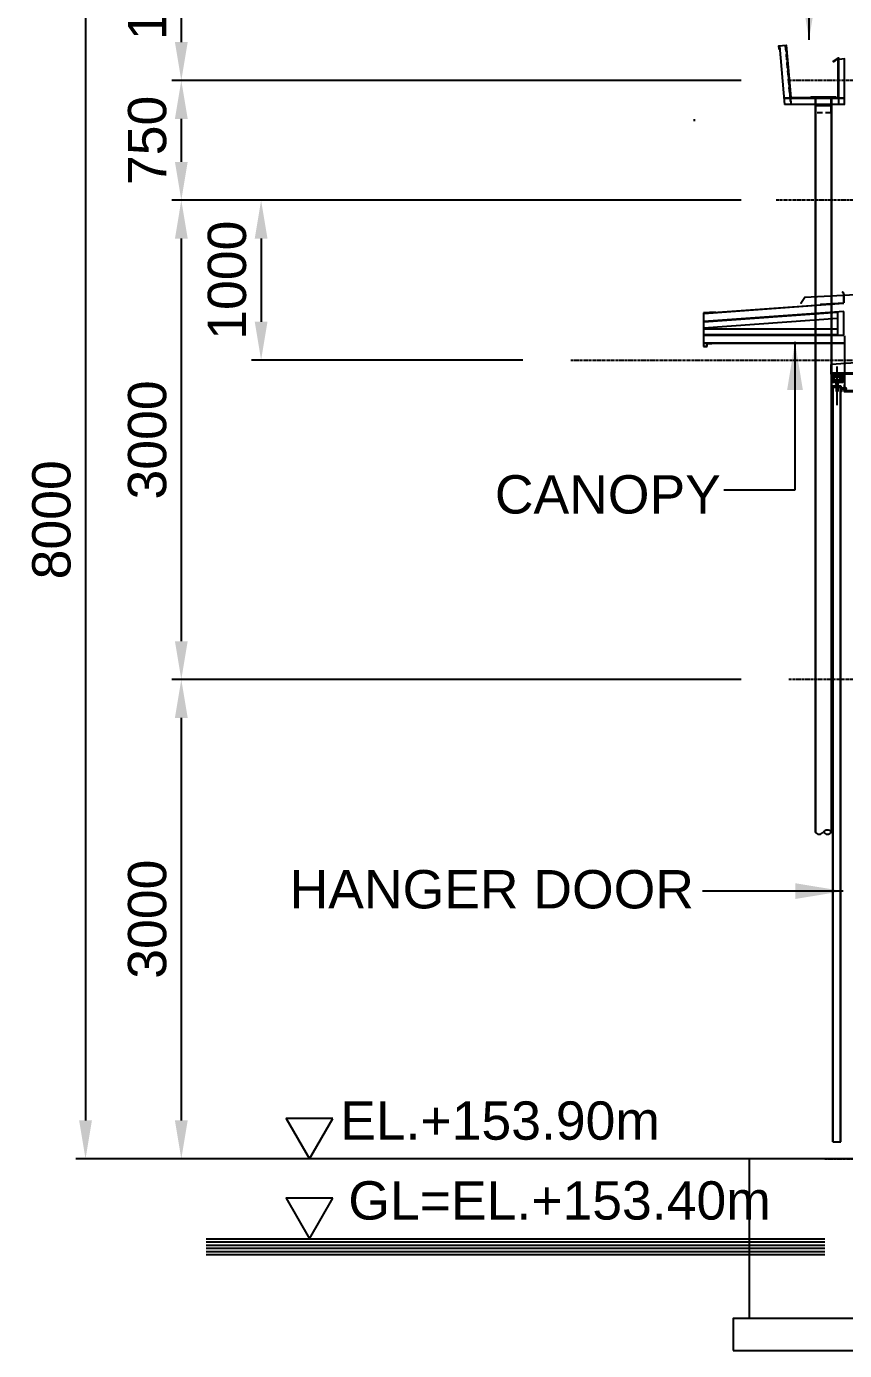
# Model space of a CAD drawing. Header units: millimetres. Extents: x 66027 to 360317, y -114806 to -64032.
# Drawn here: x 307540 to 312665, y -84647 to -76359 of the extents above; entities that cross this region are included whole.
import ezdxf

# ---------------------------------------------------------------- set-up
doc = ezdxf.new("R2010")
doc.units = ezdxf.units.MM
doc.header["$LTSCALE"] = 140
for name, pattern in [('CENTER', [2, 1.25, -0.25, 0.25, -0.25]), ('HIDDEN', [0.375, 0.25, -0.125]), ('LYR CENTER', [43, 40, -1, 1, -1])]:
    doc.linetypes.add(name, pattern=pattern)
doc.layers.get('Defpoints').update_dxf_attribs({"color": 175})
for name, color, linetype in [('2', 2, 'Continuous'), ('4', 4, 'Continuous'), ('AA-ELEV-PCN07', 7, 'Continuous'), ('AA-WAXM-ASMB', 7, 'Continuous'), ('AA-WAXM-FRPR', 251, 'Continuous'), ('AA-XXXX-CNTL', 1, 'LYR CENTER'), ('AS-CLXM-STEL', 2, 'Continuous'), ('BRK', 7, 'Continuous'), ('C_CEN', 1, 'CENTER'), ('C_CONC', 3, 'Continuous'), ('C_TEXT_01', 2, 'Continuous'), ('DIM-SCALE', 7, 'Continuous'), ('GUTT', 3, 'Continuous'), ('HAT', 8, 'Continuous'), ('STL', 3, 'Continuous'), ('Xref_Gypsum_SECTION2$0$fin', 6, 'Continuous'), ('Xref_Gypsum_SECTION2$0$STL', 6, 'Continuous')]:
    doc.layers.add(name, color=color, linetype=linetype)
doc.styles.add('Arial', font='arial.ttf')
doc.styles.add('돋움', font='')
doc.styles.get('돋움').set_extended_font_data('Dotum')
doc.dimstyles.new('일반도면_0050', dxfattribs={"dimtxt": 200, "dimasz": 200, "dimexe": 50, "dimexo": 250, "dimgap": 75, "dimtad": 1, "dimdec": 0, "dimzin": 0, "dimdsep": 46, "dimtxsty": 'Arial', "dimcen": -250, "dimclrd": 7, "dimclre": 7, "dimclrt": 2, "dimadec": 0, "dimazin": 0, "dimtfac": 1, "dimtdec": 0, "dimtix": 1, "dimtmove": 2, "dimatfit": 3, "dimfxl": 1, "dimtolj": 1, "dimtzin": 0, "dimarcsym": 0})
doc.dimstyles.new('일반도면_0080', dxfattribs={"dimtxt": 240, "dimasz": 200, "dimexe": 80, "dimexo": 240, "dimgap": 80, "dimtad": 1, "dimdec": 0, "dimzin": 0, "dimdsep": 46, "dimtxsty": '돋움', "dimcen": -400, "dimclrd": 7, "dimclre": 7, "dimclrt": 2, "dimadec": 8, "dimazin": 0, "dimtfac": 1, "dimtdec": 4, "dimtix": 1, "dimtmove": 2, "dimatfit": 3, "dimfxl": 1, "dimtolj": 1, "dimtzin": 0, "dimarcsym": 0})

# ---------------------------------------------------------------- blocks, each defined once
blk = doc.blocks.new('*D199')
at = {"layer": 'Defpoints', "color": 0}
for p in [(312316.2, -76696.7), (308509.8, -77446.7), (312316.2, -77446.7)]:
    blk.add_point(p, dxfattribs=at)
at = {"layer": 'DIM-SCALE', "color": 7, "lineweight": -2}
for p, q in [((312016.2, -76696.7), (308449.8, -76696.7)), ((308509.8, -76936.7), (308509.8, -77206.7)), ((312016.2, -77446.7), (308449.8, -77446.7))]:
    blk.add_line(p, q, dxfattribs=at)
at = {"layer": 'DIM-SCALE', "color": 7}
for points in [[(308469.8, -76936.7), (308549.8, -76936.7), (308509.8, -76696.7)], [(308469.8, -77206.7), (308549.8, -77206.7), (308509.8, -77446.7)]]:
    blk.add_solid(points, dxfattribs=at)
at = {"layer": 'DIM-SCALE', "color": 2, "insert": (308297.2, -77071.7), "char_height": 240, "attachment_point": 5, "rotation": 90, "style": 'Arial'}
blk.add_mtext('\\A1;750', dxfattribs=at)
blk = doc.blocks.new('*D200')
at = {"layer": 'Defpoints', "color": 0}
for p in [(312316.2, -75446.7), (307909.8, -83446.7), (312541.2, -83446.7)]:
    blk.add_point(p, dxfattribs=at)
at = {"layer": 'DIM-SCALE', "color": 7, "lineweight": -2}
for p, q in [((312016.2, -75446.7), (307849.8, -75446.7)), ((307909.8, -75686.7), (307909.8, -83206.7)), ((312241.2, -83446.7), (307849.8, -83446.7))]:
    blk.add_line(p, q, dxfattribs=at)
at = {"layer": 'DIM-SCALE', "color": 7}
for points in [[(307869.8, -75686.7), (307949.8, -75686.7), (307909.8, -75446.7)], [(307869.8, -83206.7), (307949.8, -83206.7), (307909.8, -83446.7)]]:
    blk.add_solid(points, dxfattribs=at)
at = {"layer": 'DIM-SCALE', "color": 2, "insert": (307697.2, -79446.7), "char_height": 240, "attachment_point": 5, "rotation": 90, "style": 'Arial'}
blk.add_mtext('\\A1;8000', dxfattribs=at)
blk = doc.blocks.new('*D201')
at = {"layer": 'Defpoints', "color": 0}
for p in [(312316.2, -75446.7), (308509.8, -76696.7), (312316.2, -76696.7)]:
    blk.add_point(p, dxfattribs=at)
at = {"layer": 'DIM-SCALE', "color": 7, "lineweight": -2}
for p, q in [((312016.2, -75446.7), (308449.8, -75446.7)), ((308509.8, -75686.7), (308509.8, -76456.7)), ((312016.2, -76696.7), (308449.8, -76696.7))]:
    blk.add_line(p, q, dxfattribs=at)
at = {"layer": 'DIM-SCALE', "color": 7}
for points in [[(308469.8, -75686.7), (308549.8, -75686.7), (308509.8, -75446.7)], [(308469.8, -76456.7), (308549.8, -76456.7), (308509.8, -76696.7)]]:
    blk.add_solid(points, dxfattribs=at)
at = {"layer": 'DIM-SCALE', "color": 2, "insert": (308297.2, -76071.7), "char_height": 240, "attachment_point": 5, "rotation": 90, "style": 'Arial'}
blk.add_mtext('\\A1;1250', dxfattribs=at)
blk = doc.blocks.new('*D202')
at = {"layer": 'Defpoints', "color": 0}
for p in [(312316.2, -80446.7), (308509.8, -83446.7), (310509.8, -83446.7)]:
    blk.add_point(p, dxfattribs=at)
at = {"layer": 'DIM-SCALE', "color": 7, "lineweight": -2}
for p, q in [((312016.2, -80446.7), (308449.8, -80446.7)), ((308509.8, -80686.7), (308509.8, -83206.7)), ((310209.8, -83446.7), (308449.8, -83446.7))]:
    blk.add_line(p, q, dxfattribs=at)
at = {"layer": 'DIM-SCALE', "color": 7}
for points in [[(308469.8, -80686.7), (308549.8, -80686.7), (308509.8, -80446.7)], [(308469.8, -83206.7), (308549.8, -83206.7), (308509.8, -83446.7)]]:
    blk.add_solid(points, dxfattribs=at)
at = {"layer": 'DIM-SCALE', "color": 2, "insert": (308297.2, -81946.7), "char_height": 240, "attachment_point": 5, "rotation": 90, "style": 'Arial'}
blk.add_mtext('\\A1;3000', dxfattribs=at)
blk = doc.blocks.new('*D203')
at = {"layer": 'Defpoints', "color": 0}
for p in [(312316.2, -77446.7), (308509.8, -80446.7), (312316.2, -80446.7)]:
    blk.add_point(p, dxfattribs=at)
at = {"layer": 'DIM-SCALE', "color": 7, "lineweight": -2}
for p, q in [((312016.2, -77446.7), (308449.8, -77446.7)), ((308509.8, -77686.7), (308509.8, -80206.7)), ((312016.2, -80446.7), (308449.8, -80446.7))]:
    blk.add_line(p, q, dxfattribs=at)
at = {"layer": 'DIM-SCALE', "color": 7}
for points in [[(308469.8, -77686.7), (308549.8, -77686.7), (308509.8, -77446.7)], [(308469.8, -80206.7), (308549.8, -80206.7), (308509.8, -80446.7)]]:
    blk.add_solid(points, dxfattribs=at)
at = {"layer": 'DIM-SCALE', "color": 2, "insert": (308297.2, -78946.7), "char_height": 240, "attachment_point": 5, "rotation": 90, "style": 'Arial'}
blk.add_mtext('\\A1;3000', dxfattribs=at)
blk = doc.blocks.new('A$C177933B9')
at = {"layer": 'AA-WAXM-FRPR'}
for p, q in [((0, 5.5), (6, 5.5)), ((0, 0.5), (6, 0.5)), ((2, 5.5), (2, 0.5)), ((4, 5.5), (4, 0.5))]:
    blk.add_line(p, q, dxfattribs=at)
for centre, start, end in [((3, 5.5), 360, 180), ((3, 0.5), 180, 360)]:
    blk.add_arc(centre, 3, start, end, dxfattribs=at)
blk = doc.blocks.new('A$C1BCC66B4')
for p, q in [((45.1, 2447.1), (95.1, 2447.1)), ((45.1, 2187.6), (45.1, 2447.1)), ((95.1, 2187.6), (95.1, 2447.1)), ((45.1, -2276), (45.1, 2380)), ((95.1, -2276), (95.1, 2380)), ((45.1, -2276), (95.1, -2276))]:
    blk.add_line(p, q)
at = {"color": 8}
for p, q in [((46.7, 2187.6), (46.7, 2447.1)), ((93.5, 2187.6), (93.5, 2447.1)), ((46.7, -2276), (46.7, 2380)), ((93.5, -2276), (93.5, 2380))]:
    blk.add_line(p, q, dxfattribs=at)
at = {"layer": '4'}
for p, q in [((920.1, 2652.3), (35.1, 2590)), ((920.1, 2652.3), (920.1, 2530)), ((35.1, 2537.5), (35.1, 2590)), ((90, 2510.5), (53.3, 2510.5)), ((90, 2493.8), (53.3, 2493.8))]:
    blk.add_line(p, q, dxfattribs=at)
for points in [[(920.1, 2530), (35.1, 2530), (35.1, 2537.5), (920.1, 2537.5)], [(41.1, 2510.5), (40, 2510.5), (40, 2493.8), (41.1, 2493.8)], [(102.2, 2510.5), (103.3, 2510.5), (103.3, 2493.8), (102.2, 2493.8)]]:
    blk.add_lwpolyline(points, dxfattribs=at)
for points in [[(42, 2512.1), (41.1, 2512.1), (41.1, 2492.1), (42, 2492.1)], [(101.3, 2512.1), (102.2, 2512.1), (102.2, 2492.1), (101.3, 2492.1)]]:
    blk.add_lwpolyline(points, close=True, dxfattribs=at)
for points in [[(42, 2483.5, 0.414214), (44, 2481.5), (51.3, 2481.5, 0.414214), (53.3, 2483.5), (53.3, 2520.8, 0.414214), (51.3, 2522.8), (44, 2522.8, 0.414214), (42, 2520.8)], [(90, 2520.8), (90, 2483.5, 0.414214), (92, 2481.5), (99.3, 2481.5, 0.414214), (101.3, 2483.5), (101.3, 2520.8, 0.414214), (99.3, 2522.8), (92, 2522.8, 0.414214)], [(90.2, 2449.4), (90.2, 2448.8), (86.9, 2448.8), (86.9, 2449.4), (79, 2449.4), (79, 2448.8), (75.7, 2448.8), (75.7, 2449.4), (67.8, 2449.4), (67.8, 2448.8), (64.5, 2448.8), (64.5, 2449.4), (56.6, 2449.4), (56.6, 2448.8), (53.3, 2448.8), (53.3, 2449.4), (44.7, 2449.4, 0.414214), (44.1, 2448.8), (44.1, 2439.9), (44.4, 2439.6), (44.1, 2439.2), (44.1, 2434.8, 1), (45.1, 2434.8), (45.1, 2447.1, -0.414214), (45.4, 2447.5), (48, 2447.5), (48, 2448.1), (52, 2448.1), (52, 2447.5), (57.9, 2447.5), (57.9, 2448.1), (63.2, 2448.1), (63.2, 2447.5), (69.1, 2447.5), (69.1, 2448.1), (74.4, 2448.1), (74.4, 2447.5), (80.3, 2447.5), (80.3, 2448.1), (85.6, 2448.1), (85.6, 2447.5), (91.5, 2447.5), (91.5, 2448.1), (94.8, 2448.1), (94.8, 2447.5), (97.8, 2447.5, -0.414214), (99.5, 2445.8), (99.5, 2439.9), (95.2, 2439.9), (95.2, 2438.9), (96.1, 2436.9), (96.7, 2437.2), (95.9, 2438.9), (99.5, 2438.9), (99.5, 2434.9), (95.2, 2434.9), (95.2, 2433.9), (96.5, 2420.8), (95.2, 2420.8), (95.2, 2419.8), (98.8, 2419.8, 0.414214), (100.4, 2421.4), (100.4, 2425.7), (99.5, 2425.7), (99.5, 2421.4, -0.414214), (98.8, 2420.8), (97.5, 2420.8), (96.2, 2433.9), (99.5, 2433.9), (99.5, 2429), (100.4, 2429), (100.4, 2436.6), (100.1, 2436.9), (100.4, 2437.2), (100.4, 2446.8, 0.414214), (97.8, 2449.4)]]:
    blk.add_lwpolyline(points, format="xyb", close=True, dxfattribs=at)
at = {"layer": 'AA-ELEV-PCN07', "linetype": 'ByBlock', "ltscale": 0.5}
for p, q in [((120.1, 2424), (120.1, 2768.9)), ((270.1, 2424), (270.1, 2768.9)), ((270.1, 2424), (120.1, 2424))]:
    blk.add_line(p, q, dxfattribs=at)
at = {"layer": 'AA-WAXM-ASMB', "color": 3}
blk.add_lwpolyline([(118, 2451.3), (118, 2461), (117.1, 2461), (117.1, 2421), (270.1, 2421), (270.1, 2422), (260.4, 2422)], dxfattribs=at)
at = {"layer": 'AA-XXXX-CNTL'}
blk.add_line((70.1, 2576.3), (70.1, 2335.7), dxfattribs=at)
at = {"layer": 'BRK'}
for p, q in [((64.3, 2512.5), (64.3, 2519.7)), ((64.3, 2491.8), (64.3, 2484.6)), ((77.9, 2520.8), (65.4, 2520.8)), ((66.6, 2512.5), (66.6, 2519.6)), ((66.6, 2491.8), (66.6, 2484.7)), ((76.7, 2512.5), (76.7, 2519.6)), ((76.7, 2491.8), (76.7, 2484.7)), ((79, 2512.5), (79, 2519.7)), ((79, 2491.8), (79, 2484.6)), ((64.3, 2476.5), (64.3, 2470.8)), ((64.3, 2455.5), (64.3, 2462.7)), ((77.9, 2483.5), (65.4, 2483.5)), ((77.9, 2477.6), (65.4, 2477.6)), ((77.9, 2469.6), (65.4, 2469.6)), ((77.9, 2463.8), (65.4, 2463.8)), ((66.3, 2483.5), (66.3, 2477.6)), ((66.3, 2469.6), (66.3, 2463.8)), ((66.6, 2476.4), (66.6, 2470.8)), ((66.6, 2455.5), (66.6, 2462.6)), ((67, 2483.5), (67, 2477.6)), ((67, 2469.6), (67, 2463.8)), ((76.3, 2483.5), (76.3, 2477.6)), ((76.3, 2469.6), (76.3, 2463.8)), ((76.7, 2476.4), (76.7, 2470.8)), ((76.7, 2455.5), (76.7, 2462.6)), ((77, 2483.5), (77, 2477.6)), ((77, 2469.6), (77, 2463.8)), ((79, 2476.5), (79, 2470.8)), ((79, 2455.5), (79, 2462.7))]:
    blk.add_line(p, q, dxfattribs=at)
at = {"layer": 'BRK', "linetype": 'HIDDEN'}
for p, q in [((66.6, 2455.5), (66.6, 2418.8)), ((66.6, 2418.8), (76.7, 2418.8)), ((76.7, 2455.5), (76.7, 2418.8))]:
    blk.add_line(p, q, dxfattribs=at)
at = {"layer": 'BRK'}
for points in [[(81.7, 2512.5), (81.7, 2510.5), (81.7, 2512.5), (61.5, 2512.5), (61.5, 2510.5), (61.5, 2512.5)], [(81.7, 2491.8), (81.7, 2493.8), (81.7, 2491.8), (61.5, 2491.8), (61.5, 2493.8), (61.5, 2491.8)]]:
    blk.add_lwpolyline(points, dxfattribs=at)
blk.add_lwpolyline([(95.7, 2455.5), (95.7, 2449.5), (47.7, 2449.5), (47.7, 2455.5)], close=True, dxfattribs=at)
for centre, start, end in [((65.7, 2519.5), 99.93061, 172.22318), ((65.3, 2519.5), 5.15153, 80.06939), ((68, 2519.5), 99.93061, 174.84847), ((75.4, 2519.5), 5.15153, 80.06939), ((78, 2519.5), 99.93061, 174.84847), ((77.7, 2519.5), 7.77682, 80.06939), ((65.7, 2484.8), 187.77682, 260.06939), ((65.7, 2476.3), 99.93061, 172.22318), ((65.7, 2471), 187.77682, 260.06939), ((65.7, 2462.5), 99.93061, 172.22318), ((65.3, 2484.8), 279.93061, 354.84847), ((65.3, 2476.3), 5.15153, 80.06939), ((65.3, 2471), 279.93061, 354.84847), ((65.3, 2462.5), 5.15153, 80.06939), ((68, 2484.8), 185.15153, 260.06939), ((68, 2476.3), 99.93061, 174.84847), ((68, 2471), 185.15153, 260.06939), ((68, 2462.5), 99.93061, 174.84847), ((75.4, 2484.8), 279.93061, 354.84847), ((75.4, 2476.3), 5.15153, 80.06939), ((75.4, 2471), 279.93061, 354.84847), ((75.4, 2462.5), 5.15153, 80.06939), ((78, 2484.8), 185.15153, 260.06939), ((78, 2476.3), 99.93061, 174.84847), ((78, 2471), 185.15153, 260.06939), ((78, 2462.5), 99.93061, 174.84847), ((77.7, 2484.8), 279.93061, 352.22318), ((77.7, 2476.3), 7.77682, 80.06939), ((77.7, 2471), 279.93061, 352.22318), ((77.7, 2462.5), 7.77682, 80.06939)]:
    blk.add_arc(centre, 1.34, start, end, dxfattribs=at)
at = {"layer": 'STL'}
blk.add_lwpolyline([(36.3, 2479.3), (55, 2479.3, 0.414214), (56.3, 2480.7), (56.3, 2486), (54.2, 2486), (54.2, 2482.8, -0.414214), (52.9, 2481.5), (38.5, 2481.5, -0.414214), (37.1, 2482.8), (37.1, 2526.5, -0.414214), (38.5, 2527.9), (104.9, 2527.9, -0.414214), (106.2, 2526.5), (106.2, 2482.8, -0.414214), (104.9, 2481.5), (90.5, 2481.5, -0.414214), (89.1, 2482.8), (89.1, 2486), (87, 2486), (87, 2480.7, 0.414214), (88.3, 2479.3), (107, 2479.3, 0.414214), (108.3, 2480.7), (108.3, 2528.7, 0.414214), (107, 2530), (36.3, 2530, 0.414214), (35, 2528.7), (35, 2480.7, 0.414214)], format="xyb", close=True, dxfattribs=at)
at = {"layer": 'AS-CLXM-STEL', "color": 0, "xscale": 2, "yscale": 2, "zscale": 2, "rotation": 90}
blk.add_blockref('A$C177933B9', (125.8, 2430.9), dxfattribs=at)
blk = doc.blocks.new('Xref_Gypsum_SECTION2$0$HF')
for p, q in [((72.3, 38.4), (-1, 34.5)), ((-1, 34.5), (-1, -176.2)), ((0, 33.6), (72.3, 37.4)), ((0, -175.2), (0, 33.6)), ((60.1, 35.8), (60, 36.8)), ((60.1, 35.8), (72.3, 36.4)), ((20, -155.2), (20, -175.2)), ((51, -155.2), (20, -155.2)), ((21, -176.2), (21, -156.2)), ((21, -156.2), (51, -156.2)), ((36, -155.2), (36, -154.2)), ((51, -154.2), (36, -154.2)), ((-1, -176.2), (21, -176.2)), ((20, -175.2), (0, -175.2))]:
    blk.add_line(p, q)
for centre, start, end in [((72.3, 37.4), 268.01996, 91.98004), ((51, -155.2), 270, 90)]:
    blk.add_arc(centre, 1, start, end)
blk = doc.blocks.new('Xref_Gypsum_SECTION2$0$FG')
for p, q in [((-143.7, -6.4), (0, 1.2)), ((-143.6, -7.4), (0.9, 0.2)), ((-8.5, 66), (0, 57.5)), ((1, 57.9), (-7.8, 66.7)), ((0, 60.3), (-7.1, 67.4)), ((0, 60.3), (-0.7, 59.6)), ((0, 57.5), (0, 1.2)), ((1, 0.2), (1, 57.9)), ((-143.5, -8.4), (-134, -7.9)), ((-134, -7.9), (-134.1, -6.9))]:
    blk.add_line(p, q)
for centre, start, end in [((-7.8, 66.7), 45, 225), ((-143.6, -7.4), 93.01279, 273.01279)]:
    blk.add_arc(centre, 1, start, end)
blk = doc.blocks.new('A$C66BA5C82')
at = {"layer": 'Xref_Gypsum_SECTION2$0$fin', "color": 4}
for p, q in [((74, 233), (953, 296.1)), ((74, 232), (953, 295.1)), ((74, 182.8), (953, 246)), ((74, 181.8), (953, 244.9)), ((74, 96.1), (953, 96.1)), ((74, 95.1), (953, 95.1)), ((74, 47.1), (953, 47.1)), ((74, 46.1), (953, 46.1))]:
    blk.add_line(p, q, dxfattribs=at)
at = {"layer": 'Xref_Gypsum_SECTION2$0$STL'}
for p, q in [((74, 178.8), (913, 239.8)), ((74, 141.7), (913, 202.8)), ((913, 242.8), (913, 96.1)), ((950, 244.3), (950, 96.1)), ((74, 136.1), (913, 136.1)), ((74, 99.1), (913, 99.1))]:
    blk.add_line(p, q, dxfattribs=at)
at = {"layer": 'Xref_Gypsum_SECTION2$0$STL', "extrusion": (0, 0, -1), "xscale": -1, "zscale": -1}
for name, p in [('Xref_Gypsum_SECTION2$0$FG', (-952, 296.9)), ('Xref_Gypsum_SECTION2$0$HF', (-74, 200.4))]:
    blk.add_blockref(name, p, dxfattribs=at)
blk = doc.blocks.new('*D204')
at = {"layer": 'Defpoints', "color": 0}
for p in [(312316.2, -77446.7), (309009.8, -78446.7), (310949.8, -78446.7)]:
    blk.add_point(p, dxfattribs=at)
at = {"layer": 'DIM-SCALE', "color": 7, "lineweight": -2}
for p, q in [((312016.2, -77446.7), (308949.8, -77446.7)), ((309009.8, -77686.7), (309009.8, -78206.7)), ((310649.8, -78446.7), (308949.8, -78446.7))]:
    blk.add_line(p, q, dxfattribs=at)
at = {"layer": 'DIM-SCALE', "color": 7}
for points in [[(308969.8, -77686.7), (309049.8, -77686.7), (309009.8, -77446.7)], [(308969.8, -78206.7), (309049.8, -78206.7), (309009.8, -78446.7)]]:
    blk.add_solid(points, dxfattribs=at)
at = {"layer": 'DIM-SCALE', "color": 2, "insert": (308797.2, -77946.7), "char_height": 240, "attachment_point": 5, "rotation": 90, "style": 'Arial'}
blk.add_mtext('\\A1;1000', dxfattribs=at)

msp = doc.modelspace()

# ---------------------------------------------------------------- linework, layer by layer
at = {"color": 2}
for p, q in [((308665.6, -83946.7), (312541.2, -83946.7)), ((308665.6, -83966.7), (312541.2, -83966.7)), ((308665.6, -83986.7), (312541.2, -83986.7)), ((308665.6, -84006.7), (312541.2, -84006.7)), ((308665.6, -84026.7), (312541.2, -84026.7)), ((308665.6, -84046.7), (312541.2, -84046.7))]:
    msp.add_line(p, q, dxfattribs=at)
at = {"color": 1}
for points in [[(309459, -83193.3), (309166.3, -83193.3), (309312.7, -83446.7)], [(309459, -83693.3), (309166.3, -83693.3), (309312.7, -83946.7)]]:
    msp.add_lwpolyline(points, close=True, dxfattribs=at)
at = {"layer": '2', "color": 8}
for p, q in [((312479.7, -76809.8), (312479.7, -81401.6)), ((312481.7, -76809.8), (312481.7, -81404)), ((312483.7, -76803.3), (312483.7, -76855.4)), ((312579.7, -76803.3), (312579.7, -76855.4)), ((312581.7, -76809.8), (312581.7, -81399.2)), ((312583.7, -76809.8), (312583.7, -81401.6)), ((312583.7, -76855.4), (312479.7, -76855.4))]:
    msp.add_line(p, q, dxfattribs=at)
msp.add_lwpolyline([(312609.7, -76803.3), (312609.7, -76800.3), (312453.7, -76800.3), (312453.7, -76803.3)], dxfattribs=at)
at = {"layer": '2', "color": 8, "linetype": 'HIDDEN'}
msp.add_lwpolyline([(312579.7, -76855.4), (312579.7, -76899.7), (312483.7, -76899.7), (312483.7, -76855.4)], dxfattribs=at)
at = {"layer": '2', "color": 8}
for centre, start, end in [((312557.7, -81421.1), 36.8699, 143.1301), ((312505.7, -81382.1), 216.8699, 323.1301), ((312557.7, -81382.1), 216.8699, 323.1301)]:
    msp.add_arc(centre, 32.5, start, end, dxfattribs=at)
at = {"layer": 'AA-ELEV-PCN07', "linetype": 'ByBlock', "ltscale": 0.5}
msp.add_line((312781.2, -78534.3), (312661.2, -78534.3), dxfattribs=at)
at = {"layer": 'AA-WAXM-ASMB'}
msp.add_lwpolyline([(312397.5, -78084.5), (312393.1, -78091.1), (312391, -78089.7), (312416.2, -78052.4), (312816.2, -78032.4), (312816.2, -76690.9)], dxfattribs=at)
at = {"layer": 'BRK', "color": 8}
for p, q in [((312256.8, -76482.7), (312288.6, -76846.3)), ((312296.7, -76479.2), (312325.3, -76806.3)), ((312628.2, -76562.5), (312666.2, -76558.7)), ((312628.2, -76806.3), (312628.2, -76562.5)), ((312663.2, -76559), (312663.2, -76846.3)), ((312663.2, -76806.3), (312285.1, -76806.3)), ((312663.2, -76809.3), (312285.4, -76809.3)), ((312666.2, -76846.3), (312288.6, -76846.3))]:
    msp.add_line(p, q, dxfattribs=at)
at = {"layer": 'BRK', "color": 8, "linetype": 'HIDDEN'}
for p, q in [((312293.7, -76479.5), (312325.8, -76846.6)), ((312325.3, -76806.3), (312328.8, -76846.3)), ((312628.2, -76846.3), (312628.2, -76806.3))]:
    msp.add_line(p, q, dxfattribs=at)
at = {"layer": 'C_CEN', "color": 1, "ltscale": 0.1}
for p, q in [((328316.2, -76696.7), (312316.2, -76696.7)), ((328236.2, -77446.7), (312236.2, -77446.7)), ((310949.8, -78446.7), (313884, -78446.7)), ((328316.2, -80446.7), (312316.2, -80446.7)), ((312541.2, -83446.7), (331194.4, -83446.7))]:
    msp.add_line(p, q, dxfattribs=at)
at = {"layer": 'C_CONC', "color": 8}
for p, q in [((327816.2, -83446.7), (312066.2, -83446.7)), ((312066.2, -83446.7), (312066.2, -84446.7)), ((328566.2, -84446.7), (312066.2, -84446.7))]:
    msp.add_line(p, q, dxfattribs=at)
at = {"layer": 'C_CONC', "color": 8, "ltscale": 0.1}
msp.add_lwpolyline([(311966.2, -84646.7), (328666.1, -84646.7), (328666.1, -84446.7), (311966.2, -84446.7), (311966.2, -84646.7)], dxfattribs=at)
at = {"layer": 'GUTT', "color": 4}
msp.add_lwpolyline([(312256.8, -76499.7), (312255.3, -76499.9), (312253.6, -76480), (312299.4, -76475.9), (312328, -76803.3), (312625.2, -76803.3), (312625.2, -76557.7), (312594.8, -76579), (312593.9, -76577.8), (312626.7, -76554.8), (312626.7, -76804.8), (312326.7, -76804.8), (312298, -76477.6), (312255.2, -76481.3)], close=True, dxfattribs=at)
at = {"layer": 'HAT'}
msp.add_lwpolyline([(311725.4, -76950.6), (311724.4, -76941), (311725.4, -76939.3)], dxfattribs=at)

# ---------------------------------------------------------------- block references
msp.add_blockref('A$C66BA5C82', (311708.2, -78386.5))
at = {"layer": 'AA-WAXM-ASMB'}
msp.add_blockref('A$C1BCC66B4', (312546.1, -81064.3), dxfattribs=at)

# ---------------------------------------------------------------- texts
at = {"layer": 'C_TEXT_01', "style": 'Arial'}
for s, p in [('CANOPY', (310474.1, -79407.4)), ('HANGER DOOR', (309188.1, -81879.2)), ('EL.+153.90m', (309504.7, -83327.2)), ('GL=EL.+153.40m', (309556, -83827.2))]:
    msp.add_text(s, height=240, dxfattribs=at).set_placement(p)

# ---------------------------------------------------------------- dimensions: what is measured, and where the dimension line sits
at = {"layer": 'DIM-SCALE'}
for base, p1, p2, angle, picture, middle in [((307909.8, -83446.7), (312316.2, -75446.7), (312541.2, -83446.7), 270, '*D200', (307697.2, -79446.7)), ((308509.8, -76696.7), (312316.2, -75446.7), (312316.2, -76696.7), 90, '*D201', (308297.2, -76071.7)), ((308509.8, -77446.7), (312316.2, -76696.7), (312316.2, -77446.7), 90, '*D199', (308297.2, -77071.7)), ((308509.8, -80446.7), (312316.2, -77446.7), (312316.2, -80446.7), 90, '*D203', (308297.2, -78946.7)), ((309009.8, -78446.7), (312316.2, -77446.7), (310949.8, -78446.7), 90, '*D204', (308797.2, -77946.7)), ((308509.8, -83446.7), (312316.2, -80446.7), (310509.8, -83446.7), 90, '*D202', (308297.2, -81946.7))]:
    dim = msp.add_linear_dim(base=base, p1=p1, p2=p2, angle=angle, dimstyle='일반도면_0050', override={"dimscale": 1.2}, dxfattribs=at)
    dim.commit()
    dim.dimension.update_dxf_attribs({"geometry": picture, "text_midpoint": middle})

# ---------------------------------------------------------------- leaders
for points in [[(312442.2, -76441.6), (312442.2, -75715), (311995.9, -75715)], [(312354.3, -78333.5), (312354.3, -79262), (311908.1, -79262)], [(312656.2, -81771), (311774, -81771)]]:
    msp.add_leader(points, dimstyle='일반도면_0080', override={"dimasz": 300, "dimlfac": 0.166667, "dimtxsty": 'Arial'}, dxfattribs=at)

doc.saveas('drawing.dxf')
